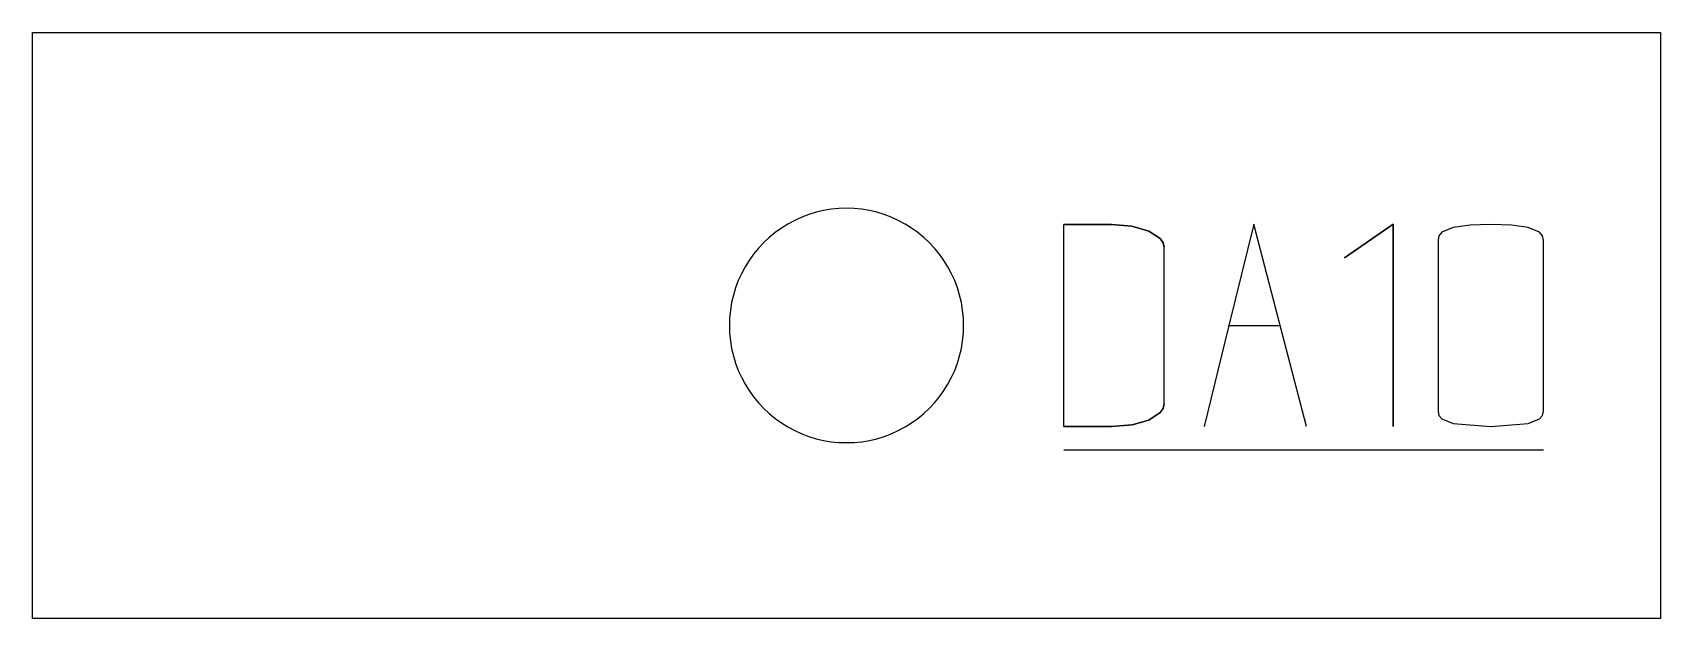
# Model space of a CAD drawing. Header units: millimetres. Extents: x 1340.5 to 1410, y -137.4 to -112.4.
import ezdxf

# ---------------------------------------------------------------- set-up
doc = ezdxf.new("R2010")
doc.units = ezdxf.units.MM
doc.layers.add('coding', color=2, linetype='Continuous')

msp = doc.modelspace()

# ---------------------------------------------------------------- linework, layer by layer
for p, q in [((1340.534, -112.358), (1410.034, -112.358)), ((1340.534, -137.358), (1340.534, -112.358)), ((1410.034, -112.358), (1410.034, -137.358)), ((1373.677, -120.124), (1373.37, -120.239)), ((1373.99, -120.029), (1373.677, -120.124)), ((1374.308, -119.955), (1373.99, -120.029)), ((1374.631, -119.901), (1374.308, -119.955)), ((1374.957, -119.869), (1374.631, -119.901)), ((1375.284, -119.858), (1374.957, -119.869)), ((1375.611, -119.869), (1375.284, -119.858)), ((1375.936, -119.901), (1375.611, -119.869)), ((1376.259, -119.955), (1375.936, -119.901)), ((1376.578, -120.029), (1376.259, -119.955)), ((1376.891, -120.124), (1376.578, -120.029)), ((1377.197, -120.239), (1376.891, -120.124)), ((1372.24, -120.892), (1371.987, -121.099)), ((1372.506, -120.701), (1372.24, -120.892)), ((1372.784, -120.528), (1372.506, -120.701)), ((1373.072, -120.374), (1372.784, -120.528)), ((1373.37, -120.239), (1373.072, -120.374)), ((1377.495, -120.374), (1377.197, -120.239)), ((1377.784, -120.528), (1377.495, -120.374)), ((1378.062, -120.701), (1377.784, -120.528)), ((1378.328, -120.892), (1378.062, -120.701)), ((1378.58, -121.099), (1378.328, -120.892)), ((1371.525, -121.562), (1371.317, -121.815)), ((1371.748, -121.323), (1371.525, -121.562)), ((1371.987, -121.099), (1371.748, -121.323)), ((1378.819, -121.323), (1378.58, -121.099)), ((1379.043, -121.562), (1378.819, -121.323)), ((1379.251, -121.815), (1379.043, -121.562)), ((1371.126, -122.081), (1370.954, -122.358)), ((1371.317, -121.815), (1371.126, -122.081)), ((1379.441, -122.081), (1379.251, -121.815)), ((1379.614, -122.358), (1379.441, -122.081)), ((1370.664, -122.945), (1370.549, -123.251)), ((1370.799, -122.647), (1370.664, -122.945)), ((1370.954, -122.358), (1370.799, -122.647)), ((1379.768, -122.647), (1379.614, -122.358)), ((1379.903, -122.945), (1379.768, -122.647)), ((1380.018, -123.251), (1379.903, -122.945)), ((1370.454, -123.564), (1370.38, -123.883)), ((1370.549, -123.251), (1370.454, -123.564)), ((1380.113, -123.564), (1380.018, -123.251)), ((1380.188, -123.883), (1380.113, -123.564)), ((1370.327, -124.206), (1370.294, -124.531)), ((1370.38, -123.883), (1370.327, -124.206)), ((1380.241, -124.206), (1380.188, -123.883)), ((1380.273, -124.531), (1380.241, -124.206)), ((1370.294, -124.531), (1370.284, -124.858)), ((1370.284, -124.858), (1370.294, -125.185)), ((1380.284, -124.858), (1380.273, -124.531)), ((1380.273, -125.185), (1380.284, -124.858)), ((1370.294, -125.185), (1370.327, -125.511)), ((1370.327, -125.511), (1370.38, -125.834)), ((1380.188, -125.834), (1380.241, -125.511)), ((1380.241, -125.511), (1380.273, -125.185)), ((1370.38, -125.834), (1370.454, -126.153)), ((1370.454, -126.153), (1370.549, -126.466)), ((1370.549, -126.466), (1370.664, -126.772)), ((1379.903, -126.772), (1380.018, -126.466)), ((1380.018, -126.466), (1380.113, -126.153)), ((1380.113, -126.153), (1380.188, -125.834)), ((1370.664, -126.772), (1370.799, -127.07)), ((1370.799, -127.07), (1370.954, -127.358)), ((1379.614, -127.358), (1379.768, -127.07)), ((1379.768, -127.07), (1379.903, -126.772)), ((1370.954, -127.358), (1371.126, -127.636)), ((1371.126, -127.636), (1371.317, -127.902)), ((1379.251, -127.902), (1379.441, -127.636)), ((1379.441, -127.636), (1379.614, -127.358)), ((1371.317, -127.902), (1371.525, -128.155)), ((1371.525, -128.155), (1371.748, -128.394)), ((1371.748, -128.394), (1371.987, -128.618)), ((1378.58, -128.618), (1378.819, -128.394)), ((1378.819, -128.394), (1379.043, -128.155)), ((1379.043, -128.155), (1379.251, -127.902)), ((1371.987, -128.618), (1372.24, -128.825)), ((1372.24, -128.825), (1372.506, -129.016)), ((1372.506, -129.016), (1372.784, -129.189)), ((1372.784, -129.189), (1373.072, -129.343)), ((1377.495, -129.343), (1377.784, -129.189)), ((1377.784, -129.189), (1378.062, -129.016)), ((1378.062, -129.016), (1378.328, -128.825)), ((1378.328, -128.825), (1378.58, -128.618)), ((1373.072, -129.343), (1373.37, -129.478)), ((1373.37, -129.478), (1373.677, -129.593)), ((1373.677, -129.593), (1373.99, -129.688)), ((1373.99, -129.688), (1374.308, -129.762)), ((1374.308, -129.762), (1374.631, -129.816)), ((1374.631, -129.816), (1374.957, -129.848)), ((1374.957, -129.848), (1375.284, -129.858)), ((1375.284, -129.858), (1375.611, -129.848)), ((1375.611, -129.848), (1375.936, -129.816)), ((1375.936, -129.816), (1376.259, -129.762)), ((1376.259, -129.762), (1376.578, -129.688)), ((1376.578, -129.688), (1376.891, -129.593)), ((1376.891, -129.593), (1377.197, -129.478)), ((1377.197, -129.478), (1377.495, -129.343)), ((1410.034, -137.358), (1340.534, -137.358))]:
    msp.add_line(p, q)
at = {"layer": 'coding'}
for p, q in [((1384.556, -120.551), (1386.592, -120.551)), ((1386.592, -120.551), (1384.556, -120.551)), ((1384.556, -129.166), (1384.556, -120.551)), ((1386.592, -120.551), (1387.46, -120.622)), ((1387.46, -120.622), (1386.592, -120.551)), ((1387.46, -120.622), (1388.19, -120.838)), ((1388.19, -120.838), (1387.46, -120.622)), ((1388.19, -120.838), (1388.677, -121.15)), ((1388.677, -121.15), (1388.19, -120.838)), ((1392.673, -120.538), (1391.61, -124.858)), ((1393.799, -124.858), (1392.673, -120.538)), ((1398.617, -120.538), (1396.544, -121.974)), ((1396.544, -121.974), (1398.617, -120.538)), ((1398.617, -120.538), (1398.617, -129.166)), ((1398.617, -129.166), (1398.617, -120.538)), ((1400.699, -120.88), (1400.578, -121.029)), ((1401.181, -120.682), (1400.699, -120.88)), ((1401.904, -120.583), (1401.181, -120.682)), ((1402.786, -120.551), (1401.904, -120.583)), ((1403.668, -120.583), (1402.786, -120.551)), ((1404.391, -120.682), (1403.668, -120.583)), ((1404.873, -120.88), (1404.391, -120.682)), ((1404.994, -121.029), (1404.873, -120.88)), ((1388.677, -121.15), (1388.799, -121.325)), ((1388.799, -121.325), (1388.677, -121.15)), ((1388.799, -121.325), (1388.84, -121.512)), ((1388.84, -121.512), (1388.799, -121.325)), ((1388.84, -124.858), (1388.84, -121.512)), ((1400.578, -121.029), (1400.538, -121.212)), ((1400.538, -121.212), (1400.538, -128.517)), ((1405.034, -121.212), (1404.994, -121.029)), ((1405.034, -128.517), (1405.034, -121.212)), ((1388.84, -128.205), (1388.84, -124.858)), ((1391.61, -124.858), (1390.55, -129.166)), ((1391.61, -124.858), (1393.799, -124.858)), ((1394.921, -129.166), (1393.799, -124.858)), ((1388.799, -128.398), (1388.677, -128.576)), ((1388.677, -128.576), (1388.799, -128.398)), ((1388.84, -128.205), (1388.799, -128.398)), ((1388.799, -128.398), (1388.84, -128.205)), ((1400.538, -128.517), (1400.578, -128.7)), ((1404.994, -128.7), (1405.034, -128.517)), ((1386.592, -129.166), (1384.556, -129.166)), ((1384.556, -129.166), (1386.592, -129.166)), ((1387.479, -129.098), (1386.592, -129.166)), ((1386.592, -129.166), (1387.479, -129.098)), ((1388.19, -128.892), (1387.479, -129.098)), ((1387.479, -129.098), (1388.19, -128.892)), ((1388.677, -128.576), (1388.19, -128.892)), ((1388.19, -128.892), (1388.677, -128.576)), ((1400.578, -128.7), (1400.699, -128.848)), ((1400.699, -128.848), (1401.181, -129.042)), ((1401.181, -129.042), (1402.786, -129.166)), ((1402.786, -129.166), (1404.391, -129.042)), ((1404.391, -129.042), (1404.873, -128.848)), ((1404.873, -128.848), (1404.994, -128.7)), ((1384.556, -130.166), (1405.034, -130.166))]:
    msp.add_line(p, q, dxfattribs=at)

doc.saveas('drawing.dxf')
